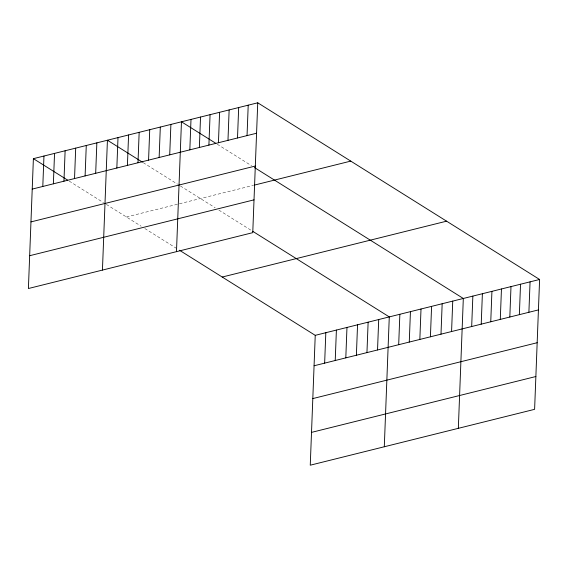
<?xml version="1.0" encoding="UTF-8"?>
<svg xmlns="http://www.w3.org/2000/svg" width="568" height="568" viewBox="0 0 568 568"><rect width="100%" height="100%" fill="white"/><g stroke="black" fill="none" stroke-linecap="round" stroke-linejoin="round"><path stroke-width="0.43" stroke-dasharray="2.84 2.13" d="M126.401 216.969L253.321 185.367M217.239 144.222L251.581 165.749M143.2 162.654L177.543 184.181M180.404 185.977L215.18 207.774M218.865 210.089L252.036 230.878M69.161 181.093L103.504 202.62M106.365 204.409L141.141 226.213M144.826 228.521L176.527 248.394"/><path stroke-width="0.85" d="M33.391 158.664L28.4 288.523L252.76 232.66L257.744 102.801L33.391 158.664L67.734 180.191M42.799 186.46L43.963 156.03M53.371 183.826L54.542 153.403M63.95 181.192L65.121 150.768M74.529 178.558L75.693 148.134M85.101 175.931L86.272 145.5M95.68 173.297L96.851 142.866M102.439 270.091L107.423 140.232L142.483 162.207M116.838 168.029L118.002 137.598M127.409 165.394L128.581 134.964M137.988 162.76L139.16 132.33M148.567 160.126L149.732 129.696M159.139 157.492L160.311 127.062M169.718 154.858L170.89 124.427M176.478 251.652L181.462 121.793L215.804 143.321M189.833 149.853L190.997 119.422M199.368 147.474L200.532 117.051M208.903 145.103L210.068 114.672M218.439 142.731L219.603 112.301M227.974 140.353L229.138 109.929M237.509 137.981L238.674 107.551M247.044 135.603L248.209 105.179M179.474 250.239L315.24 335.34L310.256 465.199L534.609 409.336L539.6 279.477L257.744 102.801M324.647 363.137L325.819 332.706M335.226 360.502L336.398 330.072M345.805 357.868L346.97 327.438M356.384 355.234L357.549 324.804M366.956 352.6L368.128 322.177M377.535 349.966L378.707 319.543M384.295 446.76L389.279 316.909L252.774 231.339M398.686 344.698L399.858 314.274M409.265 342.071L410.437 311.64M419.844 339.437L421.009 309.006M430.416 336.803L431.588 306.372M440.995 334.169L442.167 303.738M451.574 331.534L452.739 301.104M458.333 428.329L463.318 298.47L254.443 167.539M471.681 326.529L472.853 296.098M481.217 324.15L482.388 293.72M490.752 321.779L491.923 291.349M500.287 319.401L501.459 288.977M509.823 317.029L510.994 286.599M519.358 314.658L520.529 284.227M528.893 312.279L530.065 281.849M32.22 189.094L256.58 133.232M30.956 221.903L255.316 166.041M254.137 185.161L350.761 161.106M29.664 255.714L254.017 199.851M222.23 277.042L446.59 221.172M315.24 335.34L539.6 279.477M314.076 365.771L538.428 309.908M312.812 398.58L537.172 342.717M311.512 432.383L535.872 376.52"/></g></svg>
